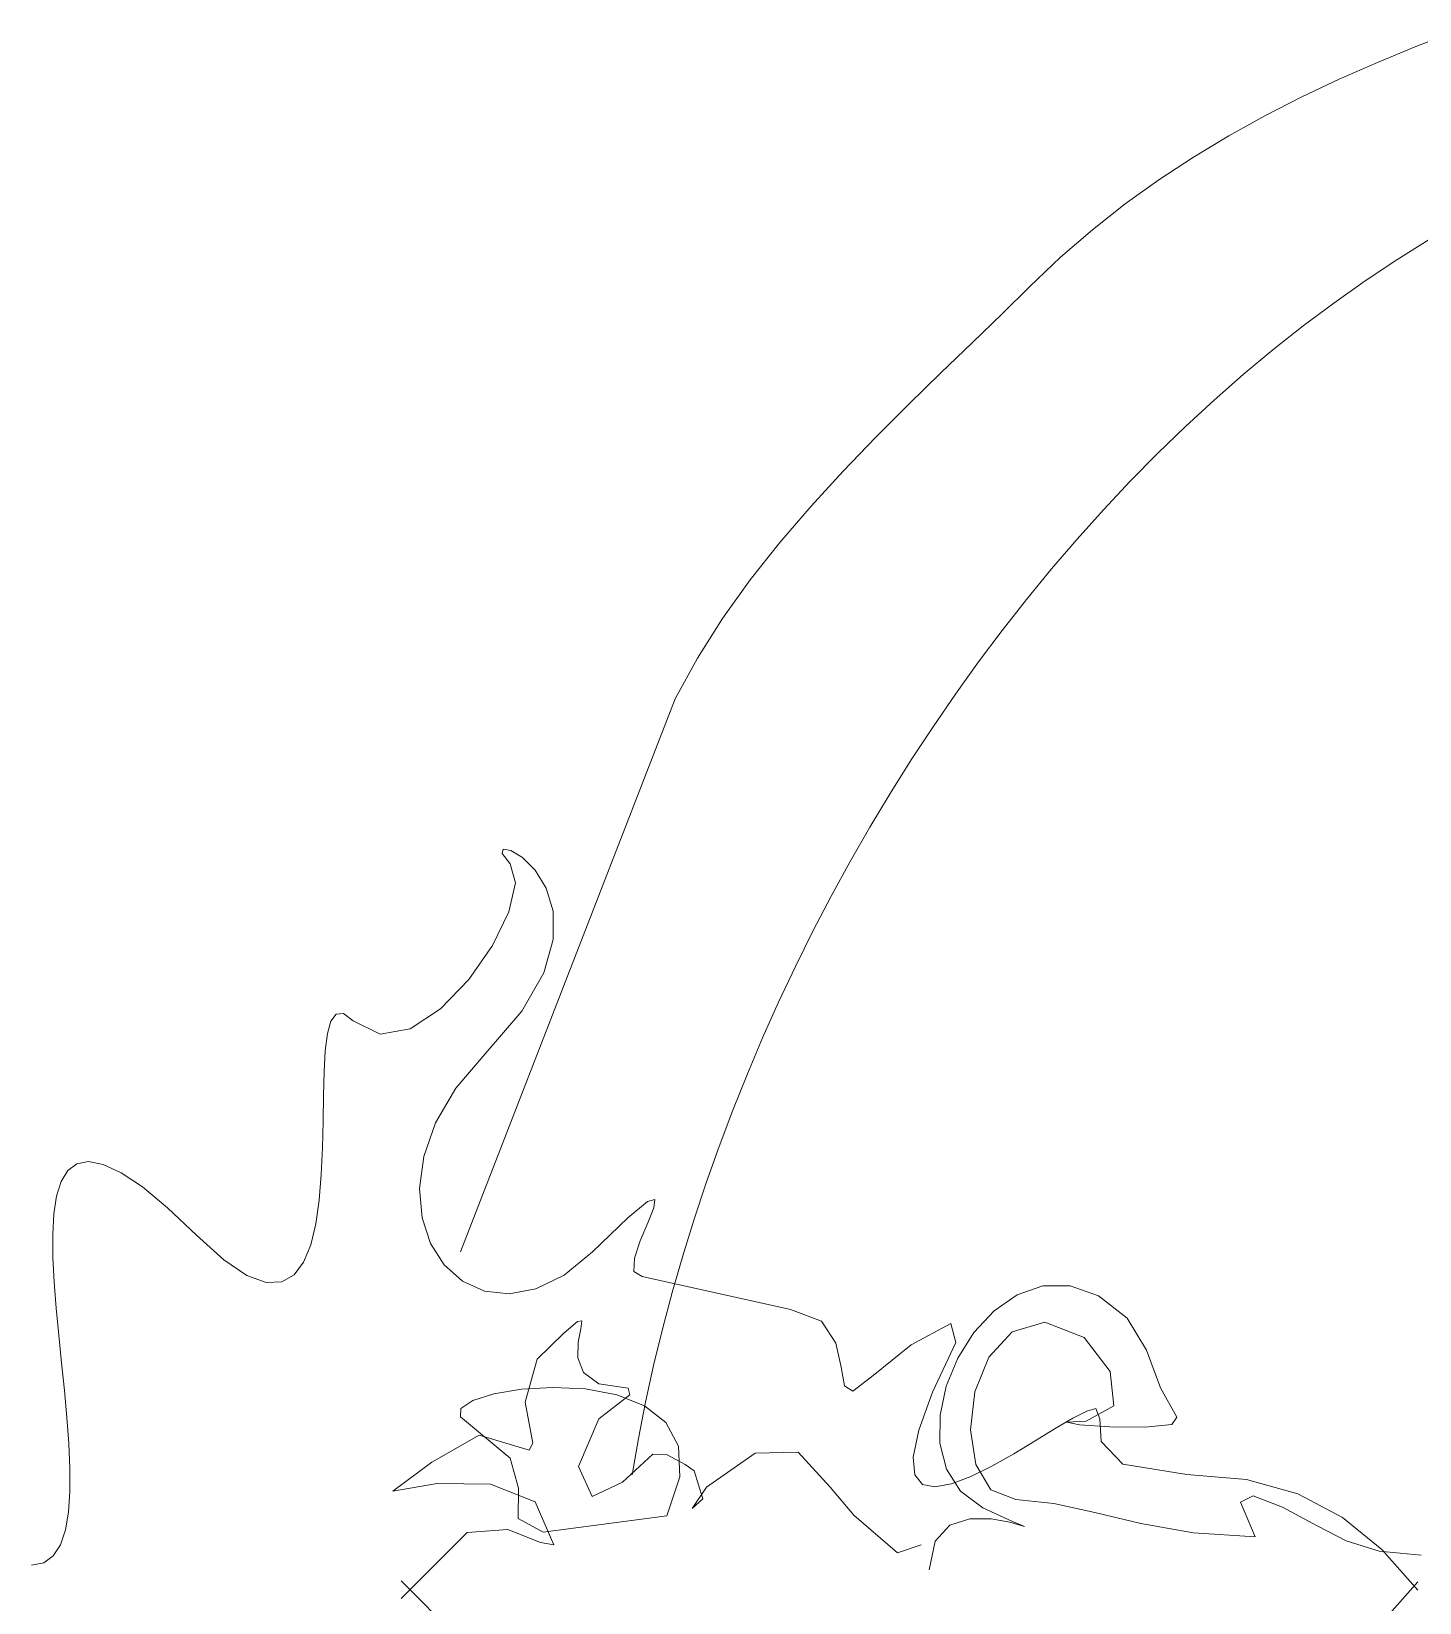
# Model space of a CAD drawing. Header units: centimetres. Extents: x 134057 to 145613, y 5028 to 39996.
# Drawn here: x 135493.6 to 135547.1, y 6633.2 to 6693.8 of the extents above; entities that cross this region are included whole.
import ezdxf

# ---------------------------------------------------------------- set-up
doc = ezdxf.new("R2010")
doc.units = ezdxf.units.CM
doc.layers.add('TEXT', color=3, linetype='Continuous', lineweight=20)

msp = doc.modelspace()

# ---------------------------------------------------------------- linework, layer by layer
at = {"layer": 'TEXT', "color": 2, "linetype": 'Continuous', "lineweight": 9}
for p, q in [((135548.415, 6693.765), (135546.911, 6693.184)), ((135546.911, 6693.184), (135545.425, 6692.572)), ((135545.425, 6692.572), (135543.959, 6691.926)), ((135543.959, 6691.926), (135542.515, 6691.242)), ((135542.515, 6691.242), (135541.096, 6690.516)), ((135541.096, 6690.516), (135539.703, 6689.744)), ((135539.703, 6689.744), (135538.339, 6688.922)), ((135538.339, 6688.922), (135537.007, 6688.047)), ((135537.007, 6688.047), (135535.709, 6687.115)), ((135535.709, 6687.115), (135534.447, 6686.122)), ((135534.447, 6686.122), (135533.223, 6685.065)), ((135546.182, 6684.965), (135547.426, 6685.743)), ((135546.182, 6684.965), (135547.426, 6685.743)), ((135533.223, 6685.065), (135532.041, 6683.939)), ((135544.958, 6684.15), (135546.182, 6684.965)), ((135544.958, 6684.15), (135546.182, 6684.965)), ((135532.041, 6683.939), (135530.964, 6682.879)), ((135543.753, 6683.299), (135544.958, 6684.15)), ((135543.753, 6683.299), (135544.958, 6684.15)), ((135542.568, 6682.414), (135543.753, 6683.299)), ((135542.568, 6682.414), (135543.753, 6683.299)), ((135530.964, 6682.879), (135529.814, 6681.768)), ((135541.403, 6681.494), (135542.568, 6682.414)), ((135541.403, 6681.494), (135542.568, 6682.414)), ((135529.814, 6681.768), (135528.608, 6680.605)), ((135540.26, 6680.541), (135541.403, 6681.494)), ((135540.26, 6680.541), (135541.403, 6681.494)), ((135528.608, 6680.605), (135527.366, 6679.393)), ((135539.138, 6679.557), (135540.26, 6680.541)), ((135539.138, 6679.557), (135540.26, 6680.541)), ((135538.037, 6678.543), (135539.138, 6679.557)), ((135538.037, 6678.543), (135539.138, 6679.557)), ((135527.366, 6679.393), (135526.106, 6678.132)), ((135536.959, 6677.499), (135538.037, 6678.543)), ((135536.959, 6677.499), (135538.037, 6678.543)), ((135526.106, 6678.132), (135524.847, 6676.824)), ((135535.902, 6676.427), (135536.959, 6677.499)), ((135535.902, 6676.427), (135536.959, 6677.499)), ((135524.847, 6676.824), (135523.608, 6675.47)), ((135534.869, 6675.328), (135535.902, 6676.427)), ((135534.869, 6675.328), (135535.902, 6676.427)), ((135523.608, 6675.47), (135522.408, 6674.07)), ((135533.859, 6674.202), (135534.869, 6675.328)), ((135533.859, 6674.202), (135534.869, 6675.328)), ((135522.408, 6674.07), (135521.265, 6672.626)), ((135532.872, 6673.052), (135533.859, 6674.202)), ((135532.872, 6673.052), (135533.859, 6674.202)), ((135531.909, 6671.879), (135532.872, 6673.052)), ((135531.909, 6671.879), (135532.872, 6673.052)), ((135521.265, 6672.626), (135520.198, 6671.139)), ((135530.971, 6670.683), (135531.909, 6671.879)), ((135530.971, 6670.683), (135531.909, 6671.879)), ((135520.198, 6671.139), (135519.226, 6669.61)), ((135530.057, 6669.465), (135530.971, 6670.683)), ((135530.057, 6669.465), (135530.971, 6670.683)), ((135519.226, 6669.61), (135518.368, 6668.04)), ((135529.168, 6668.227), (135530.057, 6669.465)), ((135529.168, 6668.227), (135530.057, 6669.465)), ((135518.368, 6668.04), (135510.101, 6646.737)), ((135528.305, 6666.97), (135529.168, 6668.227)), ((135528.305, 6666.97), (135529.168, 6668.227)), ((135527.467, 6665.695), (135528.305, 6666.97)), ((135527.467, 6665.695), (135528.305, 6666.97)), ((135526.655, 6664.403), (135527.467, 6665.695)), ((135526.655, 6664.403), (135527.467, 6665.695)), ((135525.871, 6663.095), (135526.655, 6664.403)), ((135525.871, 6663.095), (135526.655, 6664.403)), ((135525.113, 6661.772), (135525.871, 6663.095)), ((135525.113, 6661.772), (135525.871, 6663.095)), ((135511.745, 6662.256), (135511.7, 6662.084)), ((135511.7, 6662.084), (135512.009, 6661.681)), ((135512.041, 6662.204), (135511.745, 6662.256)), ((135512.485, 6661.931), (135512.041, 6662.204)), ((135512.009, 6661.681), (135512.219, 6660.952)), ((135512.973, 6661.446), (135512.485, 6661.931)), ((135513.402, 6660.752), (135512.973, 6661.446)), ((135524.382, 6660.436), (135525.113, 6661.772)), ((135524.382, 6660.436), (135525.113, 6661.772)), ((135512.219, 6660.952), (135511.959, 6659.843)), ((135513.669, 6659.857), (135513.402, 6660.752)), ((135523.679, 6659.088), (135524.382, 6660.436)), ((135523.679, 6659.088), (135524.382, 6660.436)), ((135511.959, 6659.843), (135511.327, 6658.54)), ((135513.672, 6658.765), (135513.669, 6659.857)), ((135523.004, 6657.728), (135523.679, 6659.088)), ((135523.004, 6657.728), (135523.679, 6659.088)), ((135511.327, 6658.54), (135510.419, 6657.23)), ((135513.305, 6657.482), (135513.672, 6658.765)), ((135522.357, 6656.358), (135523.004, 6657.728)), ((135522.357, 6656.358), (135523.004, 6657.728)), ((135510.419, 6657.23), (135509.332, 6656.098)), ((135512.468, 6656.015), (135513.305, 6657.482)), ((135505.309, 6655.898), (135505.108, 6655.63)), ((135505.591, 6655.913), (135505.309, 6655.898)), ((135505.967, 6655.64), (135505.591, 6655.913)), ((135509.332, 6656.098), (135508.163, 6655.332)), ((135511.055, 6654.368), (135512.468, 6656.015)), ((135521.74, 6654.98), (135522.357, 6656.358)), ((135521.74, 6654.98), (135522.357, 6656.358)), ((135505.108, 6655.63), (135504.973, 6655.146)), ((135507.01, 6655.117), (135505.967, 6655.64)), ((135508.163, 6655.332), (135507.01, 6655.117)), ((135504.973, 6655.146), (135504.889, 6654.482)), ((135521.151, 6653.593), (135521.74, 6654.98)), ((135521.151, 6653.593), (135521.74, 6654.98)), ((135504.889, 6654.482), (135504.843, 6653.674)), ((135509.921, 6653.036), (135511.055, 6654.368)), ((135504.843, 6653.674), (135504.819, 6652.757)), ((135520.592, 6652.199), (135521.151, 6653.593)), ((135520.592, 6652.199), (135521.151, 6653.593)), ((135509.14, 6651.704), (135509.921, 6653.036)), ((135504.819, 6652.757), (135504.802, 6651.768)), ((135504.802, 6651.768), (135504.779, 6650.743)), ((135508.683, 6650.405), (135509.14, 6651.704)), ((135520.064, 6650.8), (135520.592, 6652.199)), ((135520.064, 6650.8), (135520.592, 6652.199)), ((135504.779, 6650.743), (135504.735, 6649.717)), ((135519.565, 6649.397), (135520.064, 6650.8)), ((135519.565, 6649.397), (135520.064, 6650.8)), ((135494.964, 6649.865), (135494.707, 6649.443)), ((135495.313, 6650.127), (135494.964, 6649.865)), ((135495.765, 6650.213), (135495.313, 6650.127)), ((135496.33, 6650.104), (135495.765, 6650.213)), ((135497.018, 6649.784), (135496.33, 6650.104)), ((135508.518, 6649.175), (135508.683, 6650.405)), ((135494.707, 6649.443), (135494.532, 6648.88)), ((135497.84, 6649.233), (135497.018, 6649.784)), ((135498.806, 6648.435), (135497.84, 6649.233)), ((135504.735, 6649.717), (135504.655, 6648.728)), ((135519.097, 6647.99), (135519.565, 6649.397)), ((135519.097, 6647.99), (135519.565, 6649.397)), ((135494.532, 6648.88), (135494.429, 6648.193)), ((135504.655, 6648.728), (135504.525, 6647.81)), ((135508.616, 6648.046), (135508.518, 6649.175)), ((135517.298, 6648.668), (135516.542, 6648.044)), ((135517.591, 6648.75), (135517.298, 6648.668)), ((135517.554, 6648.432), (135517.591, 6648.75)), ((135494.429, 6648.193), (135494.387, 6647.4)), ((135499.926, 6647.373), (135498.806, 6648.435)), ((135508.945, 6647.053), (135508.616, 6648.046)), ((135516.542, 6648.044), (135515.189, 6646.737)), ((135517.321, 6647.855), (135517.554, 6648.432)), ((135504.525, 6647.81), (135504.33, 6647)), ((135517.026, 6647.161), (135517.321, 6647.855)), ((135518.66, 6646.581), (135519.097, 6647.99)), ((135518.66, 6646.581), (135519.097, 6647.99)), ((135494.387, 6647.4), (135494.395, 6646.518)), ((135500.983, 6646.42), (135499.926, 6647.373)), ((135504.33, 6647), (135504.056, 6646.334)), ((135509.476, 6646.229), (135508.945, 6647.053)), ((135516.801, 6646.489), (135517.026, 6647.161)), ((135494.395, 6646.518), (135494.444, 6645.565)), ((135501.872, 6645.827), (135500.983, 6646.42)), ((135504.056, 6646.334), (135503.687, 6645.847)), ((135510.177, 6645.608), (135509.476, 6646.229)), ((135515.189, 6646.737), (135514.087, 6645.834)), ((135516.78, 6645.983), (135516.801, 6646.489)), ((135518.255, 6645.17), (135518.66, 6646.581)), ((135518.255, 6645.17), (135518.66, 6646.581)), ((135502.61, 6645.558), (135501.872, 6645.827)), ((135503.687, 6645.847), (135503.21, 6645.577)), ((135511.02, 6645.224), (135510.177, 6645.608)), ((135514.087, 6645.834), (135513.005, 6645.303)), ((135517.096, 6645.783), (135516.78, 6645.983)), ((135522.82, 6644.511), (135517.096, 6645.783)), ((135494.444, 6645.565), (135494.523, 6644.559)), ((135503.21, 6645.577), (135502.61, 6645.558)), ((135511.973, 6645.111), (135511.02, 6645.224)), ((135513.005, 6645.303), (135511.973, 6645.111)), ((135517.882, 6643.76), (135518.255, 6645.17)), ((135517.882, 6643.76), (135518.255, 6645.17)), ((135530.656, 6644.462), (135531.55, 6645.08)), ((135530.656, 6644.462), (135531.55, 6645.08)), ((135531.55, 6645.08), (135532.539, 6645.422)), ((135531.55, 6645.08), (135532.539, 6645.422)), ((135532.539, 6645.422), (135533.594, 6645.427)), ((135532.539, 6645.422), (135533.594, 6645.427)), ((135533.594, 6645.427), (135534.687, 6645.035)), ((135533.594, 6645.427), (135534.687, 6645.035)), ((135534.687, 6645.035), (135535.792, 6644.184)), ((135534.687, 6645.035), (135535.792, 6644.184)), ((135494.523, 6644.559), (135494.622, 6643.517)), ((135524.005, 6644.057), (135522.82, 6644.511)), ((135529.884, 6643.629), (135530.656, 6644.462)), ((135529.884, 6643.629), (135530.656, 6644.462)), ((135514.083, 6643.602), (135514.607, 6644.056)), ((135514.083, 6643.602), (135514.607, 6644.056)), ((135514.607, 6644.056), (135514.777, 6644.072)), ((135514.607, 6644.056), (135514.777, 6644.072)), ((135514.777, 6644.072), (135514.738, 6643.765)), ((135514.777, 6644.072), (135514.738, 6643.765)), ((135524.563, 6643.215), (135524.005, 6644.057)), ((135528.991, 6643.969), (135527.46, 6643.145)), ((135529.179, 6643.239), (135528.991, 6643.969)), ((135532.612, 6644.025), (135531.357, 6643.646)), ((135532.612, 6644.025), (135531.357, 6643.646)), ((135534.135, 6643.428), (135532.612, 6644.025)), ((135534.135, 6643.428), (135532.612, 6644.025)), ((135535.792, 6644.184), (135536.534, 6642.947)), ((135535.792, 6644.184), (135536.534, 6642.947)), ((135494.622, 6643.517), (135494.73, 6642.457)), ((135513.057, 6642.594), (135514.083, 6643.602)), ((135513.057, 6642.594), (135514.083, 6643.602)), ((135514.638, 6643.253), (135514.623, 6642.653)), ((135514.638, 6643.253), (135514.623, 6642.653)), ((135514.738, 6643.765), (135514.638, 6643.253)), ((135514.738, 6643.765), (135514.638, 6643.253)), ((135517.54, 6642.351), (135517.882, 6643.76)), ((135517.54, 6642.351), (135517.882, 6643.76)), ((135524.767, 6642.285), (135524.563, 6643.215)), ((135528.29, 6641.323), (135529.179, 6643.239)), ((135529.261, 6642.641), (135529.884, 6643.629)), ((135529.261, 6642.641), (135529.884, 6643.629)), ((135531.357, 6643.646), (135530.459, 6642.669)), ((135531.357, 6643.646), (135530.459, 6642.669)), ((135535.136, 6642.117), (135534.135, 6643.428)), ((135535.136, 6642.117), (135534.135, 6643.428)), ((135512.586, 6640.945), (135513.057, 6642.594)), ((135512.586, 6640.945), (135513.057, 6642.594)), ((135514.623, 6642.653), (135514.84, 6642.079)), ((135514.623, 6642.653), (135514.84, 6642.079)), ((135527.46, 6643.145), (135525.999, 6641.967)), ((135528.816, 6641.559), (135529.261, 6642.641)), ((135528.816, 6641.559), (135529.261, 6642.641)), ((135530.459, 6642.669), (135529.922, 6641.334)), ((135530.459, 6642.669), (135529.922, 6641.334)), ((135536.534, 6642.947), (135537.064, 6641.498)), ((135536.534, 6642.947), (135537.064, 6641.498)), ((135494.73, 6642.457), (135494.837, 6641.397)), ((135514.84, 6642.079), (135515.435, 6641.65)), ((135514.84, 6642.079), (135515.435, 6641.65)), ((135517.232, 6640.944), (135517.54, 6642.351)), ((135517.232, 6640.944), (135517.54, 6642.351)), ((135524.892, 6641.567), (135524.767, 6642.285)), ((135525.999, 6641.967), (135525.212, 6641.361)), ((135535.273, 6640.805), (135535.136, 6642.117)), ((135535.273, 6640.805), (135535.136, 6642.117)), ((135494.837, 6641.397), (135494.933, 6640.354)), ((135512.445, 6641.437), (135511.388, 6641.257)), ((135513.652, 6641.512), (135512.445, 6641.437)), ((135514.91, 6641.45), (135513.652, 6641.512)), ((135516.123, 6641.223), (135514.91, 6641.45)), ((135515.435, 6641.65), (135516.555, 6641.481)), ((135515.435, 6641.65), (135516.555, 6641.481)), ((135516.555, 6641.481), (135516.625, 6641.228)), ((135516.555, 6641.481), (135516.625, 6641.228)), ((135525.212, 6641.361), (135524.892, 6641.567)), ((135528.576, 6640.444), (135528.816, 6641.559)), ((135528.576, 6640.444), (135528.816, 6641.559)), ((135537.064, 6641.498), (135537.7, 6640.368)), ((135537.064, 6641.498), (135537.7, 6640.368)), ((135510.579, 6641), (135510.118, 6640.697)), ((135511.388, 6641.257), (135510.579, 6641)), ((135512.892, 6639.367), (135512.586, 6640.945)), ((135512.892, 6639.367), (135512.586, 6640.945)), ((135516.625, 6641.228), (135515.424, 6640.303)), ((135516.625, 6641.228), (135515.424, 6640.303)), ((135517.191, 6640.801), (135516.123, 6641.223)), ((135516.956, 6639.541), (135517.232, 6640.944)), ((135516.956, 6639.541), (135517.232, 6640.944)), ((135518.015, 6640.154), (135517.191, 6640.801)), ((135527.759, 6639.867), (135528.29, 6641.323)), ((135529.922, 6641.334), (135529.751, 6639.879)), ((135529.922, 6641.334), (135529.751, 6639.879)), ((135534.202, 6640.209), (135535.273, 6640.805)), ((135534.202, 6640.209), (135535.273, 6640.805)), ((135494.933, 6640.354), (135495.007, 6639.345)), ((135510.118, 6640.697), (135510.101, 6640.377)), ((135510.101, 6640.377), (135512.009, 6638.787)), ((135515.424, 6640.303), (135514.647, 6638.46)), ((135515.424, 6640.303), (135514.647, 6638.46)), ((135518.499, 6639.251), (135518.015, 6640.154)), ((135528.57, 6639.357), (135528.576, 6640.444)), ((135528.57, 6639.357), (135528.576, 6640.444)), ((135533.69, 6640.319), (135533.015, 6639.922)), ((135533.467, 6640.165), (135534.202, 6640.209)), ((135533.467, 6640.165), (135534.202, 6640.209)), ((135533.943, 6640.073), (135533.467, 6640.165)), ((135533.943, 6640.073), (135533.467, 6640.165)), ((135534.227, 6640.593), (135533.69, 6640.319)), ((135534.585, 6640.695), (135534.227, 6640.593)), ((135534.729, 6640.298), (135534.585, 6640.695)), ((135534.783, 6639.423), (135534.729, 6640.298)), ((135537.7, 6640.368), (135537.507, 6640.08)), ((135537.7, 6640.368), (135537.507, 6640.08)), ((135508.994, 6638.625), (135510.814, 6639.673)), ((135508.994, 6638.625), (135510.814, 6639.673)), ((135510.814, 6639.673), (135512.739, 6639.096)), ((135510.814, 6639.673), (135512.739, 6639.096)), ((135516.714, 6638.142), (135516.956, 6639.541)), ((135516.714, 6638.142), (135516.956, 6639.541)), ((135527.544, 6638.823), (135527.759, 6639.867)), ((135529.751, 6639.879), (135529.954, 6638.543)), ((135529.751, 6639.879), (135529.954, 6638.543)), ((135533.015, 6639.922), (135532.244, 6639.45)), ((135535.116, 6639.99), (135533.943, 6640.073)), ((135535.116, 6639.99), (135533.943, 6640.073)), ((135536.475, 6639.973), (135535.116, 6639.99)), ((135536.475, 6639.973), (135535.116, 6639.99)), ((135537.507, 6640.08), (135536.475, 6639.973)), ((135537.507, 6640.08), (135536.475, 6639.973)), ((135495.007, 6639.345), (135495.048, 6638.39)), ((135512.739, 6639.096), (135512.892, 6639.367)), ((135512.739, 6639.096), (135512.892, 6639.367)), ((135516.343, 6637.859), (135517.509, 6638.937)), ((135516.343, 6637.859), (135517.509, 6638.937)), ((135517.509, 6638.937), (135518.062, 6638.913)), ((135517.509, 6638.937), (135518.062, 6638.913)), ((135518.544, 6638.064), (135518.499, 6639.251)), ((135519.575, 6637.665), (135521.448, 6638.972)), ((135519.575, 6637.665), (135521.448, 6638.972)), ((135521.448, 6638.972), (135523.109, 6639.008)), ((135521.448, 6638.972), (135523.109, 6639.008)), ((135523.109, 6639.008), (135524.345, 6637.665)), ((135523.109, 6639.008), (135524.345, 6637.665)), ((135528.824, 6638.358), (135528.57, 6639.357)), ((135528.824, 6638.358), (135528.57, 6639.357)), ((135531.417, 6638.952), (135530.576, 6638.477)), ((135532.244, 6639.45), (135531.417, 6638.952)), ((135535.613, 6638.549), (135534.783, 6639.423)), ((135495.048, 6638.39), (135495.047, 6637.504)), ((135507.493, 6637.506), (135508.994, 6638.625)), ((135507.493, 6637.506), (135508.994, 6638.625)), ((135512.009, 6638.787), (135512.339, 6637.621)), ((135514.647, 6638.46), (135515.177, 6637.312)), ((135514.647, 6638.46), (135515.177, 6637.312)), ((135518.062, 6638.913), (135518.757, 6638.537)), ((135518.062, 6638.913), (135518.757, 6638.537)), ((135518.757, 6638.537), (135519.099, 6638.301)), ((135518.757, 6638.537), (135519.099, 6638.301)), ((135527.603, 6638.142), (135527.544, 6638.823)), ((135529.368, 6637.509), (135528.824, 6638.358)), ((135529.368, 6637.509), (135528.824, 6638.358)), ((135530.576, 6638.477), (135529.762, 6638.073)), ((135529.954, 6638.543), (135530.535, 6637.567)), ((135529.954, 6638.543), (135530.535, 6637.567)), ((135538.082, 6638.151), (135535.613, 6638.549)), ((135509.199, 6637.809), (135507.493, 6637.506)), ((135509.199, 6637.809), (135507.493, 6637.506)), ((135511.249, 6637.784), (135509.199, 6637.809)), ((135511.249, 6637.784), (135509.199, 6637.809)), ((135512.97, 6637.104), (135511.249, 6637.784)), ((135512.97, 6637.104), (135511.249, 6637.784)), ((135515.177, 6637.312), (135516.343, 6637.859)), ((135515.177, 6637.312), (135516.343, 6637.859)), ((135518.05, 6636.561), (135518.544, 6638.064)), ((135519.099, 6638.301), (135519.434, 6637.218)), ((135519.099, 6638.301), (135519.434, 6637.218)), ((135527.895, 6637.774), (135527.603, 6638.142)), ((135528.38, 6637.673), (135527.895, 6637.774)), ((135529.016, 6637.789), (135528.38, 6637.673)), ((135529.762, 6638.073), (135529.016, 6637.789)), ((135540.382, 6637.963), (135538.082, 6638.151)), ((135542.361, 6637.409), (135540.382, 6637.963)), ((135495.047, 6637.504), (135494.993, 6636.707)), ((135512.339, 6637.621), (135512.315, 6636.455)), ((135519.028, 6636.841), (135519.575, 6637.665)), ((135519.028, 6636.841), (135519.575, 6637.665)), ((135519.434, 6637.218), (135519.028, 6636.841)), ((135519.434, 6637.218), (135519.028, 6636.841)), ((135524.345, 6637.665), (135525.252, 6636.593)), ((135524.345, 6637.665), (135525.252, 6636.593)), ((135530.227, 6636.87), (135529.368, 6637.509)), ((135530.227, 6636.87), (135529.368, 6637.509)), ((135530.535, 6637.567), (135531.499, 6637.188)), ((135530.535, 6637.567), (135531.499, 6637.188)), ((135531.499, 6637.188), (135532.962, 6637.039)), ((135531.499, 6637.188), (135532.962, 6637.039)), ((135540.153, 6637.084), (135540.647, 6637.327)), ((135540.153, 6637.084), (135540.647, 6637.327)), ((135540.647, 6637.327), (135541.773, 6636.89)), ((135540.647, 6637.327), (135541.773, 6636.89)), ((135544.08, 6636.503), (135542.361, 6637.409)), ((135494.993, 6636.707), (135494.876, 6636.015)), ((135513.693, 6635.439), (135512.97, 6637.104)), ((135513.693, 6635.439), (135512.97, 6637.104)), ((135513.281, 6635.926), (135518.05, 6636.561)), ((135525.252, 6636.593), (135526.936, 6635.133)), ((135525.252, 6636.593), (135526.936, 6635.133)), ((135531.371, 6636.338), (135530.227, 6636.87)), ((135531.371, 6636.338), (135530.227, 6636.87)), ((135532.962, 6637.039), (135534.539, 6636.684)), ((135532.962, 6637.039), (135534.539, 6636.684)), ((135534.539, 6636.684), (135536.307, 6636.261)), ((135534.539, 6636.684), (135536.307, 6636.261)), ((135540.72, 6635.757), (135540.153, 6637.084)), ((135540.72, 6635.757), (135540.153, 6637.084)), ((135541.773, 6636.89), (135543.106, 6636.18)), ((135541.773, 6636.89), (135543.106, 6636.18)), ((135494.876, 6636.015), (135494.685, 6635.446)), ((135507.811, 6633.372), (135510.354, 6635.916)), ((135507.811, 6633.372), (135510.354, 6635.916)), ((135510.354, 6635.916), (135511.927, 6636.04)), ((135510.354, 6635.916), (135511.927, 6636.04)), ((135511.927, 6636.04), (135513.181, 6635.528)), ((135511.927, 6636.04), (135513.181, 6635.528)), ((135512.315, 6636.455), (135513.281, 6635.926)), ((135528.383, 6635.583), (135528.953, 6636.197)), ((135528.383, 6635.583), (135528.953, 6636.197)), ((135528.953, 6636.197), (135529.721, 6636.446)), ((135528.953, 6636.197), (135529.721, 6636.446)), ((135529.721, 6636.446), (135530.54, 6636.448)), ((135529.721, 6636.446), (135530.54, 6636.448)), ((135530.54, 6636.448), (135531.263, 6636.321)), ((135530.54, 6636.448), (135531.263, 6636.321)), ((135531.263, 6636.321), (135531.741, 6636.181)), ((135531.263, 6636.321), (135531.741, 6636.181)), ((135531.826, 6636.148), (135531.371, 6636.338)), ((135531.826, 6636.148), (135531.371, 6636.338)), ((135531.741, 6636.181), (135531.826, 6636.148)), ((135531.741, 6636.181), (135531.826, 6636.148)), ((135536.307, 6636.261), (135538.342, 6635.906)), ((135536.307, 6636.261), (135538.342, 6635.906)), ((135538.342, 6635.906), (135540.72, 6635.757)), ((135538.342, 6635.906), (135540.72, 6635.757)), ((135543.106, 6636.18), (135544.218, 6635.598)), ((135543.106, 6636.18), (135544.218, 6635.598)), ((135545.602, 6635.262), (135544.08, 6636.503)), ((135494.685, 6635.446), (135494.41, 6635.017)), ((135513.181, 6635.528), (135513.693, 6635.439)), ((135513.181, 6635.528), (135513.693, 6635.439)), ((135526.936, 6635.133), (135527.843, 6635.439)), ((135526.936, 6635.133), (135527.843, 6635.439)), ((135528.161, 6634.485), (135528.383, 6635.583)), ((135528.161, 6634.485), (135528.383, 6635.583)), ((135544.218, 6635.598), (135545.497, 6635.201)), ((135544.218, 6635.598), (135545.497, 6635.201)), ((135494.041, 6634.748), (135493.567, 6634.654)), ((135494.41, 6635.017), (135494.041, 6634.748)), ((135545.497, 6635.201), (135547.119, 6635.044)), ((135545.497, 6635.201), (135547.119, 6635.044)), ((135546.985, 6633.7), (135545.602, 6635.262)), ((135507.811, 6634.051), (135510.354, 6631.507)), ((135507.811, 6634.051), (135510.354, 6631.507)), ((135546.985, 6634.018), (135545.602, 6632.456))]:
    msp.add_line(p, q, dxfattribs=at)

doc.saveas('drawing.dxf')
